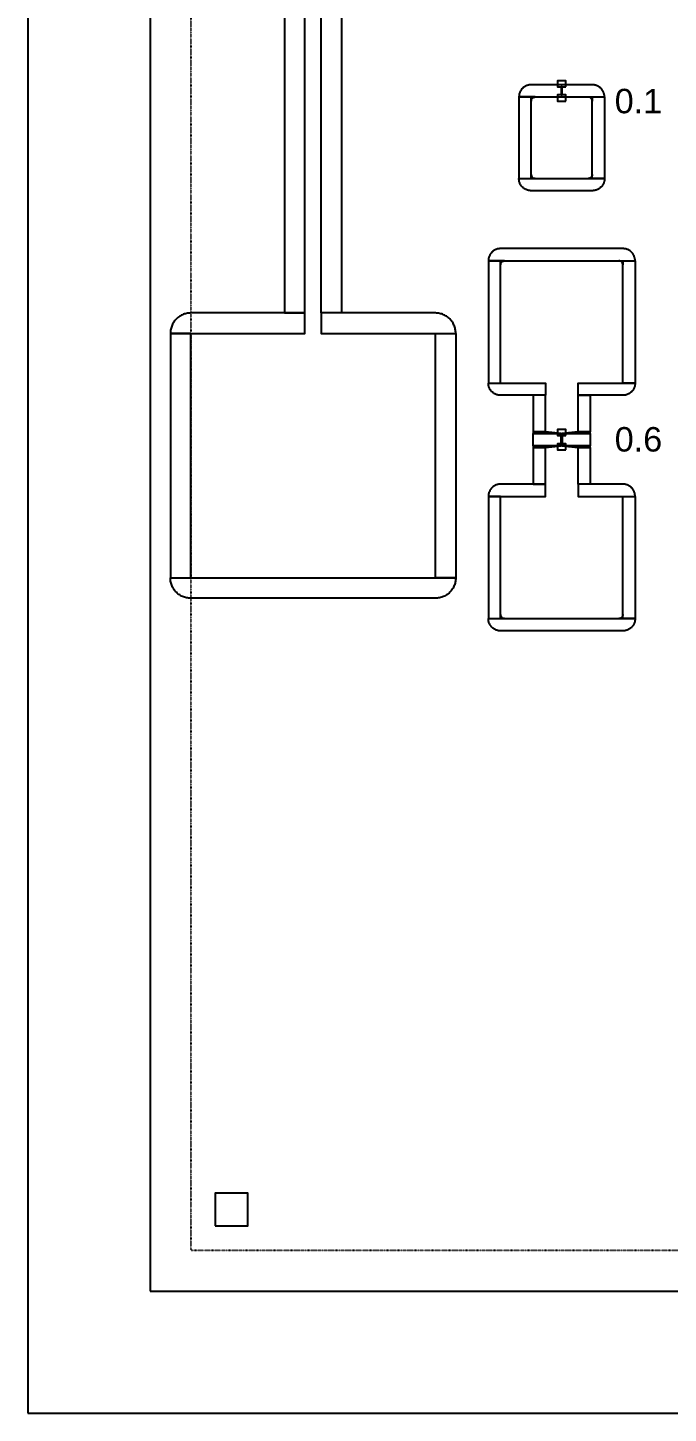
# Model space of a CAD drawing. Extents: x 100 to 6900, y 100 to 6900.
# Drawn here: x 100 to 1671, y 100 to 3500 of the extents above; entities that cross this region are included whole.
import ezdxf

# ---------------------------------------------------------------- set-up
doc = ezdxf.new("R2010")
doc.units = 0
doc.linetypes.add('DOT', pattern=[0.2, 0, -0.2])
doc.layers.get('0').update_dxf_attribs({"linetype": 'CONTINUOUS'})
for name, color, linetype in [('BASEMETAL', 4, 'CONTINUOUS'), ('DICEGRID', 3, 'CONTINUOUS'), ('FRAME', 8, 'CONTINUOUS'), ('JUNCTION', 1, 'CONTINUOUS'), ('MARKERS', 2, 'CONTINUOUS'), ('SECONDLAYER', 6, 'CONTINUOUS'), ('UNDERCUT', 2, 'CONTINUOUS')]:
    doc.layers.add(name, color=color, linetype=linetype)
doc.styles.get("Standard").update_dxf_attribs({"font": 'arial.ttf'})

# ---------------------------------------------------------------- blocks, each defined once
blk = doc.blocks.new('CHIP_JARRAY')
for points in [[(680, 2700), (680, 4100), (630, 4100), (630, 2700)], [(720, 2700), (720, 4100), (770, 4100), (770, 2700)], [(1310, 3230), (1415, 3230), (1415, 3230), (1415, 3231.6), (1414.8, 3233.1), (1414.6, 3234.7), (1414.3, 3236.2), (1414, 3237.8), (1413.5, 3239.3), (1413, 3240.8), (1412.4, 3242.2), (1411.7, 3243.6), (1411, 3245), (1410.2, 3246.3), (1409.3, 3247.6), (1408.3, 3248.9), (1407.3, 3250.1), (1406.2, 3251.2), (1405.1, 3252.3), (1403.9, 3253.3), (1402.6, 3254.3), (1401.3, 3255.2), (1400, 3256), (1398.6, 3256.7), (1397.2, 3257.4), (1395.8, 3258), (1394.3, 3258.5), (1392.8, 3259), (1391.2, 3259.3), (1389.7, 3259.6), (1388.1, 3259.8), (1386.6, 3260), (1385, 3260), (1235, 3260), (1233.4, 3260), (1231.9, 3259.8), (1230.3, 3259.6), (1228.8, 3259.3), (1227.2, 3259), (1225.7, 3258.5), (1224.2, 3258), (1222.8, 3257.4), (1221.4, 3256.7), (1220, 3256), (1218.7, 3255.2), (1217.4, 3254.3), (1216.1, 3253.3), (1214.9, 3252.3), (1213.8, 3251.2), (1212.7, 3250.1), (1211.7, 3248.9), (1210.7, 3247.6), (1209.8, 3246.3), (1209, 3245), (1208.3, 3243.6), (1207.6, 3242.2), (1207, 3240.8), (1206.5, 3239.3), (1206, 3237.8), (1205.7, 3236.2), (1205.4, 3234.7), (1205.2, 3233.1), (1205, 3231.6), (1205, 3230), (1205, 3230)], [(1235, 3030), (1235, 3230), (1205, 3230), (1205, 3030)], [(1235, 3230), (1235, 3220), (1235.1, 3221), (1235.2, 3222.1), (1235.5, 3223.1), (1235.9, 3224.1), (1236.3, 3225), (1236.9, 3225.9), (1237.6, 3226.7), (1238.3, 3227.4), (1239.1, 3228.1), (1240, 3228.7), (1240.9, 3229.1), (1241.9, 3229.5), (1242.9, 3229.8), (1244, 3229.9), (1245, 3230)], [(1385, 3230), (1385, 3220), (1384.9, 3221), (1384.8, 3222.1), (1384.5, 3223.1), (1384.1, 3224.1), (1383.7, 3225), (1383.1, 3225.9), (1382.4, 3226.7), (1381.7, 3227.4), (1380.9, 3228.1), (1380, 3228.7), (1379.1, 3229.1), (1378.1, 3229.5), (1377.1, 3229.8), (1376, 3229.9), (1375, 3230)], [(1385, 3030), (1385, 3230), (1415, 3230), (1415, 3030)], [(1310, 3030), (1415, 3030), (1415, 3030), (1415, 3028.4), (1414.8, 3026.9), (1414.6, 3025.3), (1414.3, 3023.8), (1414, 3022.2), (1413.5, 3020.7), (1413, 3019.2), (1412.4, 3017.8), (1411.7, 3016.4), (1411, 3015), (1410.2, 3013.7), (1409.3, 3012.4), (1408.3, 3011.1), (1407.3, 3009.9), (1406.2, 3008.8), (1405.1, 3007.7), (1403.9, 3006.7), (1402.6, 3005.7), (1401.3, 3004.8), (1400, 3004), (1398.6, 3003.3), (1397.2, 3002.6), (1395.8, 3002), (1394.3, 3001.5), (1392.8, 3001), (1391.2, 3000.7), (1389.7, 3000.4), (1388.1, 3000.2), (1386.6, 3000), (1385, 3000), (1235, 3000), (1233.4, 3000), (1231.9, 3000.2), (1230.3, 3000.4), (1228.8, 3000.7), (1227.2, 3001), (1225.7, 3001.5), (1224.2, 3002), (1222.8, 3002.6), (1221.4, 3003.3), (1220, 3004), (1218.7, 3004.8), (1217.4, 3005.7), (1216.1, 3006.7), (1214.9, 3007.7), (1213.8, 3008.8), (1212.7, 3009.9), (1211.7, 3011.1), (1210.7, 3012.4), (1209.8, 3013.7), (1209, 3015), (1208.3, 3016.4), (1207.6, 3017.8), (1207, 3019.2), (1206.5, 3020.7), (1206, 3022.2), (1205.7, 3023.8), (1205.4, 3025.3), (1205.2, 3026.9), (1205, 3028.4), (1205, 3030), (1205, 3030)], [(1235, 3030), (1235, 3040), (1235.1, 3039), (1235.2, 3037.9), (1235.5, 3036.9), (1235.9, 3035.9), (1236.3, 3035), (1236.9, 3034.1), (1237.6, 3033.3), (1238.3, 3032.6), (1239.1, 3031.9), (1240, 3031.3), (1240.9, 3030.9), (1241.9, 3030.5), (1242.9, 3030.2), (1244, 3030.1), (1245, 3030)], [(1385, 3030), (1385, 3040), (1384.9, 3039), (1384.8, 3037.9), (1384.5, 3036.9), (1384.1, 3035.9), (1383.7, 3035), (1383.1, 3034.1), (1382.4, 3033.3), (1381.7, 3032.6), (1380.9, 3031.9), (1380, 3031.3), (1379.1, 3030.9), (1378.1, 3030.5), (1377.1, 3030.2), (1376, 3030.1), (1375, 3030)], [(1310, 2828), (1490, 2828), (1490, 2828), (1490, 2829.6), (1489.8, 2831.1), (1489.6, 2832.7), (1489.3, 2834.2), (1489, 2835.8), (1488.5, 2837.3), (1488, 2838.8), (1487.4, 2840.2), (1486.7, 2841.6), (1486, 2843), (1485.2, 2844.3), (1484.3, 2845.6), (1483.3, 2846.9), (1482.3, 2848.1), (1481.2, 2849.2), (1480.1, 2850.3), (1478.9, 2851.3), (1477.6, 2852.3), (1476.3, 2853.2), (1475, 2854), (1473.6, 2854.7), (1472.2, 2855.4), (1470.8, 2856), (1469.3, 2856.5), (1467.8, 2857), (1466.2, 2857.3), (1464.7, 2857.6), (1463.1, 2857.8), (1461.6, 2858), (1460, 2858), (1160, 2858), (1158.4, 2858), (1156.9, 2857.8), (1155.3, 2857.6), (1153.8, 2857.3), (1152.2, 2857), (1150.7, 2856.5), (1149.2, 2856), (1147.8, 2855.4), (1146.4, 2854.7), (1145, 2854), (1143.7, 2853.2), (1142.4, 2852.3), (1141.1, 2851.3), (1139.9, 2850.3), (1138.8, 2849.2), (1137.7, 2848.1), (1136.7, 2846.9), (1135.7, 2845.6), (1134.8, 2844.3), (1134, 2843), (1133.3, 2841.6), (1132.6, 2840.2), (1132, 2838.8), (1131.5, 2837.3), (1131, 2835.8), (1130.7, 2834.2), (1130.4, 2832.7), (1130.2, 2831.1), (1130, 2829.6), (1130, 2828), (1130, 2828)], [(1160, 2528), (1160, 2828), (1130, 2828), (1130, 2528)], [(1160, 2828), (1160, 2818), (1160.1, 2819), (1160.2, 2820.1), (1160.5, 2821.1), (1160.9, 2822.1), (1161.3, 2823), (1161.9, 2823.9), (1162.6, 2824.7), (1163.3, 2825.4), (1164.1, 2826.1), (1165, 2826.7), (1165.9, 2827.1), (1166.9, 2827.5), (1167.9, 2827.8), (1169, 2827.9), (1170, 2828)], [(1460, 2828), (1460, 2818), (1459.9, 2819), (1459.8, 2820.1), (1459.5, 2821.1), (1459.1, 2822.1), (1458.7, 2823), (1458.1, 2823.9), (1457.4, 2824.7), (1456.7, 2825.4), (1455.9, 2826.1), (1455, 2826.7), (1454.1, 2827.1), (1453.1, 2827.5), (1452.1, 2827.8), (1451, 2827.9), (1450, 2828)], [(1460, 2528), (1460, 2828), (1490, 2828), (1490, 2528)], [(515, 2650), (680, 2650), (680, 2700), (400, 2700), (397.4, 2699.9), (394.8, 2699.7), (392.2, 2699.4), (389.6, 2698.9), (387.1, 2698.3), (384.5, 2697.6), (382.1, 2696.7), (379.7, 2695.7), (377.3, 2694.6), (375, 2693.3), (372.8, 2691.9), (370.6, 2690.5), (368.5, 2688.9), (366.5, 2687.2), (364.6, 2685.4), (362.8, 2683.5), (361.1, 2681.5), (359.5, 2679.4), (358.1, 2677.2), (356.7, 2675), (355.4, 2672.7), (354.3, 2670.3), (353.3, 2667.9), (352.4, 2665.5), (351.7, 2662.9), (351.1, 2660.4), (350.6, 2657.8), (350.3, 2655.2), (350.1, 2652.6), (350, 2650), (350, 2650)], [(885, 2650), (1050, 2650), (1050, 2650), (1049.9, 2652.6), (1049.7, 2655.2), (1049.4, 2657.8), (1048.9, 2660.4), (1048.3, 2662.9), (1047.6, 2665.5), (1046.7, 2667.9), (1045.7, 2670.3), (1044.6, 2672.7), (1043.3, 2675), (1041.9, 2677.2), (1040.5, 2679.4), (1038.9, 2681.5), (1037.2, 2683.5), (1035.4, 2685.4), (1033.5, 2687.2), (1031.5, 2688.9), (1029.4, 2690.5), (1027.2, 2691.9), (1025, 2693.3), (1022.7, 2694.6), (1020.3, 2695.7), (1017.9, 2696.7), (1015.5, 2697.6), (1012.9, 2698.3), (1010.4, 2698.9), (1007.8, 2699.4), (1005.2, 2699.7), (1002.6, 2699.9), (1000, 2700), (720, 2700), (720, 2650)], [(400, 2050), (400, 2650), (350, 2650), (350, 2050)], [(1000, 2050), (1000, 2650), (1050, 2650), (1050, 2050)], [(1200, 2528), (1270, 2528), (1270, 2498), (1160, 2498), (1158.4, 2498), (1156.9, 2498.2), (1155.3, 2498.4), (1153.8, 2498.7), (1152.2, 2499), (1150.7, 2499.5), (1149.2, 2500), (1147.8, 2500.6), (1146.4, 2501.3), (1145, 2502), (1143.7, 2502.8), (1142.4, 2503.7), (1141.1, 2504.7), (1139.9, 2505.7), (1138.8, 2506.8), (1137.7, 2507.9), (1136.7, 2509.1), (1135.7, 2510.4), (1134.8, 2511.7), (1134, 2513), (1133.3, 2514.4), (1132.6, 2515.8), (1132, 2517.2), (1131.5, 2518.7), (1131, 2520.2), (1130.7, 2521.8), (1130.4, 2523.3), (1130.2, 2524.9), (1130, 2526.4), (1130, 2528), (1130, 2528)], [(1420, 2528), (1490, 2528), (1490, 2528), (1490, 2526.4), (1489.8, 2524.9), (1489.6, 2523.3), (1489.3, 2521.8), (1489, 2520.2), (1488.5, 2518.7), (1488, 2517.2), (1487.4, 2515.8), (1486.7, 2514.4), (1486, 2513), (1485.2, 2511.7), (1484.3, 2510.4), (1483.3, 2509.1), (1482.3, 2507.9), (1481.2, 2506.8), (1480.1, 2505.7), (1478.9, 2504.7), (1477.6, 2503.7), (1476.3, 2502.8), (1475, 2502), (1473.6, 2501.3), (1472.2, 2500.6), (1470.8, 2500), (1469.3, 2499.5), (1467.8, 2499), (1466.2, 2498.7), (1464.7, 2498.4), (1463.1, 2498.2), (1461.6, 2498), (1460, 2498), (1350, 2498), (1350, 2528)], [(1270, 2408), (1270, 2498), (1240, 2498), (1240, 2408)], [(1350, 2408), (1350, 2498), (1380, 2498), (1380, 2408)], [(1309, 2404), (1270, 2408), (1240, 2408), (1240, 2404)], [(1380, 2404), (1380, 2374), (1240, 2374), (1240, 2404)], [(1380, 2404), (1380, 2408), (1350, 2408), (1311, 2404)], [(1270, 2370), (1309, 2374), (1240, 2374), (1240, 2370)], [(1270, 2280), (1270, 2370), (1240, 2370), (1240, 2280)], [(1380, 2370), (1380, 2374), (1311, 2374), (1350, 2370)], [(1350, 2280), (1350, 2370), (1380, 2370), (1380, 2280)], [(1200, 2250), (1270, 2250), (1270, 2280), (1160, 2280), (1158.4, 2280), (1156.9, 2279.8), (1155.3, 2279.6), (1153.8, 2279.3), (1152.2, 2279), (1150.7, 2278.5), (1149.2, 2278), (1147.8, 2277.4), (1146.4, 2276.7), (1145, 2276), (1143.7, 2275.2), (1142.4, 2274.3), (1141.1, 2273.3), (1139.9, 2272.3), (1138.8, 2271.2), (1137.7, 2270.1), (1136.7, 2268.9), (1135.7, 2267.6), (1134.8, 2266.3), (1134, 2265), (1133.3, 2263.6), (1132.6, 2262.2), (1132, 2260.8), (1131.5, 2259.3), (1131, 2257.8), (1130.7, 2256.2), (1130.4, 2254.7), (1130.2, 2253.1), (1130, 2251.6), (1130, 2250), (1130, 2250)], [(1420, 2250), (1490, 2250), (1490, 2250), (1490, 2251.6), (1489.8, 2253.1), (1489.6, 2254.7), (1489.3, 2256.2), (1489, 2257.8), (1488.5, 2259.3), (1488, 2260.8), (1487.4, 2262.2), (1486.7, 2263.6), (1486, 2265), (1485.2, 2266.3), (1484.3, 2267.6), (1483.3, 2268.9), (1482.3, 2270.1), (1481.2, 2271.2), (1480.1, 2272.3), (1478.9, 2273.3), (1477.6, 2274.3), (1476.3, 2275.2), (1475, 2276), (1473.6, 2276.7), (1472.2, 2277.4), (1470.8, 2278), (1469.3, 2278.5), (1467.8, 2279), (1466.2, 2279.3), (1464.7, 2279.6), (1463.1, 2279.8), (1461.6, 2280), (1460, 2280), (1350, 2280), (1350, 2250)], [(1160, 1950), (1160, 2250), (1130, 2250), (1130, 1950)], [(1460, 1950), (1460, 2250), (1490, 2250), (1490, 1950)], [(700, 2050), (1050, 2050), (1050, 2050), (1049.9, 2047.4), (1049.7, 2044.8), (1049.4, 2042.2), (1048.9, 2039.6), (1048.3, 2037.1), (1047.6, 2034.5), (1046.7, 2032.1), (1045.7, 2029.7), (1044.6, 2027.3), (1043.3, 2025), (1041.9, 2022.8), (1040.5, 2020.6), (1038.9, 2018.5), (1037.2, 2016.5), (1035.4, 2014.6), (1033.5, 2012.8), (1031.5, 2011.1), (1029.4, 2009.5), (1027.2, 2008.1), (1025, 2006.7), (1022.7, 2005.4), (1020.3, 2004.3), (1017.9, 2003.3), (1015.5, 2002.4), (1012.9, 2001.7), (1010.4, 2001.1), (1007.8, 2000.6), (1005.2, 2000.3), (1002.6, 2000.1), (1000, 2000), (400, 2000), (397.4, 2000.1), (394.8, 2000.3), (392.2, 2000.6), (389.6, 2001.1), (387.1, 2001.7), (384.5, 2002.4), (382.1, 2003.3), (379.7, 2004.3), (377.3, 2005.4), (375, 2006.7), (372.8, 2008.1), (370.6, 2009.5), (368.5, 2011.1), (366.5, 2012.8), (364.6, 2014.6), (362.8, 2016.5), (361.1, 2018.5), (359.5, 2020.6), (358.1, 2022.8), (356.7, 2025), (355.4, 2027.3), (354.3, 2029.7), (353.3, 2032.1), (352.4, 2034.5), (351.7, 2037.1), (351.1, 2039.6), (350.6, 2042.2), (350.3, 2044.8), (350.1, 2047.4), (350, 2050), (350, 2050)], [(1310, 1950), (1490, 1950), (1490, 1950), (1490, 1948.4), (1489.8, 1946.9), (1489.6, 1945.3), (1489.3, 1943.8), (1489, 1942.2), (1488.5, 1940.7), (1488, 1939.2), (1487.4, 1937.8), (1486.7, 1936.4), (1486, 1935), (1485.2, 1933.7), (1484.3, 1932.4), (1483.3, 1931.1), (1482.3, 1929.9), (1481.2, 1928.8), (1480.1, 1927.7), (1478.9, 1926.7), (1477.6, 1925.7), (1476.3, 1924.8), (1475, 1924), (1473.6, 1923.3), (1472.2, 1922.6), (1470.8, 1922), (1469.3, 1921.5), (1467.8, 1921), (1466.2, 1920.7), (1464.7, 1920.4), (1463.1, 1920.2), (1461.6, 1920), (1460, 1920), (1160, 1920), (1158.4, 1920), (1156.9, 1920.2), (1155.3, 1920.4), (1153.8, 1920.7), (1152.2, 1921), (1150.7, 1921.5), (1149.2, 1922), (1147.8, 1922.6), (1146.4, 1923.3), (1145, 1924), (1143.7, 1924.8), (1142.4, 1925.7), (1141.1, 1926.7), (1139.9, 1927.7), (1138.8, 1928.8), (1137.7, 1929.9), (1136.7, 1931.1), (1135.7, 1932.4), (1134.8, 1933.7), (1134, 1935), (1133.3, 1936.4), (1132.6, 1937.8), (1132, 1939.2), (1131.5, 1940.7), (1131, 1942.2), (1130.7, 1943.8), (1130.4, 1945.3), (1130.2, 1946.9), (1130, 1948.4), (1130, 1950), (1130, 1950)], [(1160, 1950), (1160, 1960), (1160.1, 1959), (1160.2, 1957.9), (1160.5, 1956.9), (1160.9, 1955.9), (1161.3, 1955), (1161.9, 1954.1), (1162.6, 1953.3), (1163.3, 1952.6), (1164.1, 1951.9), (1165, 1951.3), (1165.9, 1950.9), (1166.9, 1950.5), (1167.9, 1950.2), (1169, 1950.1), (1170, 1950)], [(1460, 1950), (1460, 1960), (1459.9, 1959), (1459.8, 1957.9), (1459.5, 1956.9), (1459.1, 1955.9), (1458.7, 1955), (1458.1, 1954.1), (1457.4, 1953.3), (1456.7, 1952.6), (1455.9, 1951.9), (1455, 1951.3), (1454.1, 1950.9), (1453.1, 1950.5), (1452.1, 1950.2), (1451, 1950.1), (1450, 1950)]]:
    blk.add_lwpolyline(points, close=True)
at = {"layer": 'DICEGRID'}
blk.add_lwpolyline([(300, 300), (6500, 300), (6500, 6500), (300, 6500)], close=True, dxfattribs=at)
at = {"layer": 'FRAME'}
blk.add_lwpolyline([(0, 0), (6800, 0), (6800, 6800), (0, 6800)], close=True, dxfattribs=at)
at = {"layer": 'FRAME', "linetype": 'DOT'}
blk.add_lwpolyline([(400, 400), (6400, 400), (6400, 6400), (400, 6400)], close=True, dxfattribs=at)
at = {"layer": 'JUNCTION'}
for points in [[(1320, 3255), (1320, 3270), (1300, 3270), (1300, 3255)], [(1320, 3220), (1320, 3235), (1300, 3235), (1300, 3220)], [(1311.5, 3246.5), (1311.5, 3255), (1308.5, 3255), (1308.5, 3246.5)], [(1311.5, 3244.5), (1310, 3245), (1310, 3245), (1308.5, 3244.5)], [(1311.5, 3235), (1311.5, 3244.5), (1308.5, 3244.5), (1308.5, 3235)], [(1310, 3245), (1310, 3246.4), (1310, 3246.4), (1310, 3245)], [(1320, 2399), (1320, 2414), (1300, 2414), (1300, 2399)], [(1311.5, 2390.5), (1311.5, 2399), (1308.5, 2399), (1308.5, 2390.5)], [(1311.5, 2388.5), (1310.3, 2389), (1309.7, 2389), (1308.5, 2388.5)], [(1311.5, 2379), (1311.5, 2388.5), (1308.5, 2388.5), (1308.5, 2379)], [(1310.3, 2389), (1310.3, 2390.4), (1309.7, 2390.4), (1309.7, 2389)], [(1320, 2364), (1320, 2379), (1300, 2379), (1300, 2364)]]:
    blk.add_lwpolyline(points, close=True, dxfattribs=at)
at = {"layer": 'MARKERS'}
blk.add_lwpolyline([(460, 460), (540, 460), (540, 540), (460, 540)], close=True, dxfattribs=at)
at = {"layer": 'SECONDLAYER'}
for points in [[(1320, 2399), (1320, 2414), (1300, 2414), (1300, 2399)], [(1312.2, 2390.5), (1312.2, 2399), (1307.8, 2399), (1307.8, 2390.5)], [(1312.2, 2390.4), (1312.2, 2390.5), (1307.8, 2390.5), (1307.8, 2390.4)], [(1312.2, 2388.5), (1310.8, 2389), (1309.2, 2389), (1307.8, 2388.5)], [(1312.2, 2379), (1312.2, 2388.5), (1307.8, 2388.5), (1307.8, 2379)], [(1310.8, 2389), (1310.8, 2390.4), (1309.2, 2390.4), (1309.2, 2389)], [(1320, 2364), (1320, 2379), (1300, 2379), (1300, 2364)]]:
    blk.add_lwpolyline(points, close=True, dxfattribs=at)
at = {"layer": 'UNDERCUT'}
for points in [[(1311.5, 3246.4), (1311.5, 3246.5), (1308.5, 3246.5), (1308.5, 3246.4)], [(1311.5, 2390.4), (1311.5, 2390.5), (1308.5, 2390.5), (1308.5, 2390.4)]]:
    blk.add_lwpolyline(points, close=True, dxfattribs=at)
at = {"layer": 'MARKERS'}
for s, p in [('0.1', (1440, 3190)), ('0.6', (1440, 2360))]:
    blk.add_text(s, height=60, dxfattribs=at).set_placement(p)

msp = doc.modelspace()

# ---------------------------------------------------------------- block references
at = {"layer": 'BASEMETAL'}
msp.add_blockref('CHIP_JARRAY', (100, 100), dxfattribs=at)

doc.saveas('drawing.dxf')
